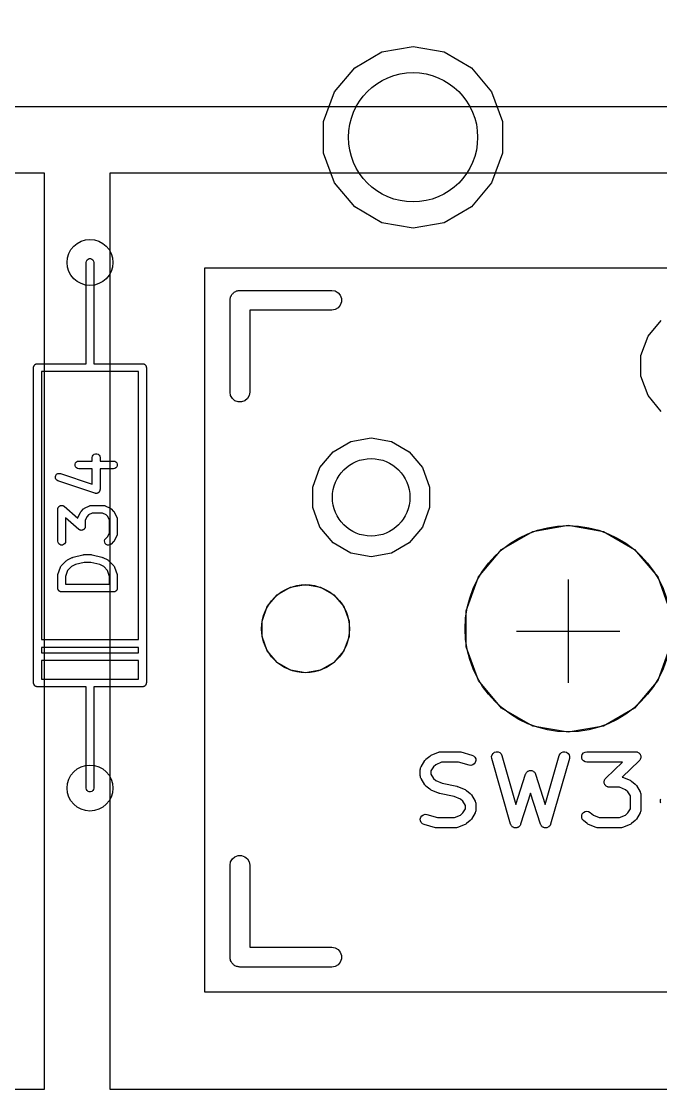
# Model space of a CAD drawing. Header units: millimetres. Extents: x 71 to 299, y 93 to 256.
# Drawn here: x 165.87 to 178.24, y 149.87 to 170.52 of the extents above; entities that cross this region are included whole.
import ezdxf

# ---------------------------------------------------------------- set-up
doc = ezdxf.new("R2010")
doc.units = ezdxf.units.MM
for name, color, linetype in [('BLACK', 7, 'Continuous'), ('PCB', 4, 'Continuous'), ('PCB_参照', 4, 'Continuous'), ('プレート', 6, 'Continuous'), ('物理キー', 7, 'Continuous'), ('裏面', 3, 'Continuous')]:
    doc.layers.add(name, color=color, linetype=linetype)

# ---------------------------------------------------------------- blocks, each defined once
blk = doc.blocks.new('PCB詳細')
at = {"layer": 'BLACK'}
for p, q in [((108.121, -87.1543), (108.649, -86.8493)), ((108.649, -86.8493), (109.25, -86.7433)), ((109.25, -86.7433), (109.851, -86.8493)), ((109.851, -86.8493), (110.379, -87.1543)), ((107.729, -87.6217), (108.121, -87.1543)), ((110.379, -87.1543), (110.771, -87.6217)), ((107.52, -88.195), (107.729, -87.6217)), ((110.771, -87.6217), (110.98, -88.195)), ((107.52, -88.805), (107.52, -88.195)), ((110.98, -88.195), (110.98, -88.805)), ((107.729, -89.3783), (107.52, -88.805)), ((110.98, -88.805), (110.771, -89.3783)), ((108.121, -89.8457), (107.729, -89.3783)), ((110.771, -89.3783), (110.379, -89.8457)), ((108.649, -90.1507), (108.121, -89.8457)), ((110.379, -89.8457), (109.851, -90.1507)), ((109.25, -90.2567), (108.649, -90.1507)), ((109.851, -90.1507), (109.25, -90.2567)), ((102.943, -90.8718), (102.962, -90.855)), ((102.962, -90.855), (102.987, -90.8461)), ((102.987, -90.8461), (103.013, -90.8461)), ((103.013, -90.8461), (103.037, -90.855)), ((103.037, -90.855), (103.057, -90.8718)), ((102.925, -90.92), (102.93, -90.8943)), ((102.925, -92.19), (102.925, -90.92)), ((102.93, -90.8943), (102.943, -90.8718)), ((103.057, -90.8718), (103.07, -90.8943)), ((103.07, -90.8943), (103.075, -90.92)), ((103.075, -90.92), (103.075, -92.19)), ((105.805, -91.485), (105.82, -91.4793)), ((105.82, -91.4793), (105.835, -91.471)), ((105.835, -91.471), (105.851, -91.4681)), ((105.851, -91.4681), (105.867, -91.4624)), ((105.867, -91.4624), (105.884, -91.4624)), ((105.884, -91.4624), (105.9, -91.4595)), ((105.9, -91.4595), (107.678, -91.4595)), ((107.678, -91.4595), (107.743, -91.471)), ((107.743, -91.471), (107.8, -91.5041)), ((105.709, -91.65), (105.712, -91.6336)), ((105.709, -93.428), (105.709, -91.65)), ((105.712, -91.6169), (105.718, -91.6013)), ((105.712, -91.6336), (105.712, -91.6169)), ((105.718, -91.6013), (105.721, -91.5848)), ((105.721, -91.5848), (105.729, -91.5704)), ((105.729, -91.5704), (105.735, -91.5547)), ((105.735, -91.5547), (105.746, -91.542)), ((105.746, -91.542), (105.754, -91.5275)), ((105.754, -91.5275), (105.767, -91.5168)), ((105.767, -91.5168), (105.778, -91.5041)), ((105.778, -91.5041), (105.792, -91.4957)), ((105.792, -91.4957), (105.805, -91.485)), ((107.8, -91.5041), (107.843, -91.5547)), ((107.843, -91.5547), (107.866, -91.6169)), ((107.866, -91.6831), (107.843, -91.7452)), ((107.866, -91.6169), (107.866, -91.6831)), ((107.678, -91.8405), (106.09, -91.8405)), ((106.09, -91.8405), (106.09, -93.428)), ((107.743, -91.829), (107.678, -91.8405)), ((107.8, -91.7959), (107.743, -91.829)), ((107.843, -91.7452), (107.8, -91.7959)), ((113.796, -92.3463), (114.052, -92.0411)), ((102.925, -92.877), (102.925, -92.19)), ((103.075, -92.19), (103.075, -92.877)), ((113.66, -92.7208), (113.796, -92.3463)), ((113.66, -93.1192), (113.66, -92.7208)), ((101.912, -92.9328), (101.914, -92.9263)), ((101.914, -92.9263), (101.917, -92.9207)), ((101.917, -92.9207), (101.919, -92.9145)), ((101.919, -92.9145), (101.923, -92.9095)), ((101.923, -92.9095), (101.927, -92.9038)), ((101.927, -92.9038), (101.932, -92.8996)), ((101.932, -92.8996), (101.936, -92.8945)), ((101.936, -92.8945), (101.941, -92.8913)), ((101.941, -92.8913), (101.947, -92.887)), ((101.947, -92.887), (101.953, -92.8848)), ((101.953, -92.8848), (101.958, -92.8815)), ((101.958, -92.8815), (101.965, -92.8804)), ((101.965, -92.8804), (101.971, -92.8781)), ((101.971, -92.8781), (101.978, -92.8781)), ((101.978, -92.8781), (101.984, -92.877)), ((101.984, -92.877), (102.925, -92.877)), ((103.075, -92.877), (104.016, -92.877)), ((104.016, -92.877), (104.022, -92.8781)), ((104.022, -92.8781), (104.029, -92.8781)), ((104.029, -92.8781), (104.035, -92.8804)), ((104.035, -92.8804), (104.042, -92.8815)), ((104.042, -92.8815), (104.047, -92.8848)), ((104.047, -92.8848), (104.053, -92.887)), ((104.053, -92.887), (104.059, -92.8913)), ((104.059, -92.8913), (104.064, -92.8945)), ((104.064, -92.8945), (104.068, -92.8996)), ((104.068, -92.8996), (104.073, -92.9038)), ((104.073, -92.9038), (104.077, -92.9095)), ((104.077, -92.9095), (104.081, -92.9145)), ((104.081, -92.9145), (104.083, -92.9207)), ((104.083, -92.9207), (104.086, -92.9263)), ((104.086, -92.9263), (104.088, -92.9328)), ((101.909, -92.952), (101.91, -92.9455)), ((101.909, -99.048), (101.909, -92.952)), ((101.91, -92.939), (101.912, -92.9328)), ((101.91, -92.9455), (101.91, -92.939)), ((103, -93.027), (102.059, -93.027)), ((102.059, -93.027), (102.059, -98.211)), ((103.941, -93.027), (103, -93.027)), ((103.941, -98.211), (103.941, -93.027)), ((104.088, -92.9328), (104.09, -92.939)), ((104.09, -92.939), (104.09, -92.9455)), ((104.09, -92.9455), (104.091, -92.952)), ((104.091, -92.952), (104.091, -99.048)), ((113.796, -93.4937), (113.66, -93.1192)), ((105.721, -93.4932), (105.709, -93.428)), ((105.754, -93.5505), (105.721, -93.4932)), ((106.079, -93.4932), (106.046, -93.5505)), ((106.09, -93.428), (106.079, -93.4932)), ((114.052, -93.7989), (113.796, -93.4937)), ((105.805, -93.593), (105.754, -93.5505)), ((105.867, -93.6156), (105.805, -93.593)), ((105.933, -93.6156), (105.867, -93.6156)), ((105.995, -93.593), (105.933, -93.6156)), ((106.046, -93.5505), (105.995, -93.593)), ((108.048, -94.3818), (108.44, -94.3126)), ((108.44, -94.3126), (108.832, -94.3818)), ((107.446, -94.8863), (107.702, -94.5811)), ((107.702, -94.5811), (108.048, -94.3818)), ((108.832, -94.3818), (109.178, -94.5811)), ((109.178, -94.5811), (109.434, -94.8863)), ((102.721, -94.7958), (102.738, -94.7759)), ((102.738, -94.7759), (102.76, -94.7629)), ((102.76, -94.7629), (102.786, -94.7583)), ((102.786, -94.7583), (103.044, -94.7583)), ((103.044, -94.6905), (103.049, -94.6648)), ((103.044, -94.7583), (103.044, -94.6905)), ((103.049, -94.6648), (103.062, -94.6423)), ((103.062, -94.6423), (103.082, -94.6255)), ((103.082, -94.6255), (103.106, -94.6166)), ((103.106, -94.6166), (103.132, -94.6166)), ((103.132, -94.6166), (103.157, -94.6255)), ((103.157, -94.6255), (103.177, -94.6423)), ((103.177, -94.6423), (103.19, -94.6648)), ((103.19, -94.6648), (103.194, -94.6905)), ((103.194, -94.6905), (103.194, -94.7583)), ((103.194, -94.7583), (103.452, -94.7583)), ((103.452, -94.7583), (103.478, -94.7629)), ((103.478, -94.7629), (103.501, -94.7759)), ((103.501, -94.7759), (103.517, -94.7958)), ((102.712, -94.8203), (102.721, -94.7958)), ((102.712, -94.8464), (102.712, -94.8203)), ((102.721, -94.8708), (102.712, -94.8464)), ((102.738, -94.8908), (102.721, -94.8708)), ((102.76, -94.9038), (102.738, -94.8908)), ((102.786, -94.9083), (102.76, -94.9038)), ((103.044, -94.9083), (102.786, -94.9083)), ((103.044, -95.2055), (103.044, -94.9083)), ((103.452, -94.9083), (103.194, -94.9083)), ((103.194, -94.9083), (103.194, -95.3095)), ((103.478, -94.9038), (103.452, -94.9083)), ((103.501, -94.8908), (103.478, -94.9038)), ((103.517, -94.8708), (103.501, -94.8908)), ((103.517, -94.7958), (103.526, -94.8203)), ((103.526, -94.8464), (103.517, -94.8708)), ((103.526, -94.8203), (103.526, -94.8464)), ((107.31, -95.2608), (107.446, -94.8863)), ((109.434, -94.8863), (109.57, -95.2608)), ((102.331, -95.0604), (102.339, -95.0357)), ((102.331, -95.0865), (102.331, -95.0604)), ((102.341, -95.1107), (102.331, -95.0865)), ((102.339, -95.0357), (102.355, -95.0153)), ((102.358, -95.1302), (102.341, -95.1107)), ((102.355, -95.0153), (102.377, -95.0017)), ((102.381, -95.1426), (102.358, -95.1302)), ((102.377, -95.0017), (102.403, -94.9965)), ((103.095, -95.3807), (102.381, -95.1426)), ((102.403, -94.9965), (102.428, -95.0003)), ((102.428, -95.0003), (103.044, -95.2055)), ((103.101, -95.3815), (103.095, -95.3807)), ((103.106, -95.3834), (103.101, -95.3815)), ((103.114, -95.3834), (103.106, -95.3834)), ((103.121, -95.3845), (103.114, -95.3834)), ((103.127, -95.3834), (103.121, -95.3845)), ((103.132, -95.3834), (103.127, -95.3834)), ((103.139, -95.3808), (103.132, -95.3834)), ((103.147, -95.3793), (103.139, -95.3808)), ((103.151, -95.3764), (103.147, -95.3793)), ((103.157, -95.3745), (103.151, -95.3764)), ((103.162, -95.3696), (103.157, -95.3745)), ((103.169, -95.3656), (103.162, -95.3696)), ((103.172, -95.3613), (103.169, -95.3656)), ((103.177, -95.3577), (103.172, -95.3613)), ((103.18, -95.3512), (103.177, -95.3577)), ((103.185, -95.3452), (103.18, -95.3512)), ((103.187, -95.34), (103.185, -95.3452)), ((103.19, -95.3352), (103.187, -95.34)), ((103.191, -95.3277), (103.19, -95.3352)), ((103.193, -95.3205), (103.191, -95.3277)), ((103.194, -95.3095), (103.193, -95.315)), ((103.193, -95.315), (103.193, -95.3205)), ((107.31, -95.6592), (107.31, -95.2608)), ((109.57, -95.2608), (109.57, -95.6592)), ((102.377, -95.6905), (102.379, -95.6833)), ((102.377, -96.3095), (102.377, -95.6905)), ((102.379, -95.6759), (102.381, -95.6705)), ((102.379, -95.6833), (102.379, -95.6759)), ((102.381, -95.6705), (102.382, -95.6648)), ((102.382, -95.6648), (102.386, -95.6585)), ((102.386, -95.6585), (102.388, -95.6516)), ((102.388, -95.6516), (102.392, -95.6473)), ((102.392, -95.6473), (102.395, -95.6423)), ((102.395, -95.6423), (102.401, -95.6376)), ((102.401, -95.6376), (102.405, -95.632)), ((102.405, -95.632), (102.41, -95.6292)), ((102.41, -95.6292), (102.415, -95.6255)), ((102.415, -95.6255), (102.422, -95.623)), ((102.422, -95.623), (102.428, -95.6195)), ((102.428, -95.6195), (102.434, -95.6186)), ((102.434, -95.6186), (102.439, -95.6166)), ((102.439, -95.6166), (102.447, -95.6166)), ((102.447, -95.6166), (102.454, -95.6155)), ((102.454, -95.6155), (102.46, -95.6166)), ((102.46, -95.6166), (102.465, -95.6166)), ((102.465, -95.6166), (102.472, -95.6191)), ((102.472, -95.6191), (102.479, -95.6205)), ((102.479, -95.6205), (102.484, -95.6235)), ((102.484, -95.6235), (102.49, -95.6255)), ((102.49, -95.6255), (102.495, -95.6302)), ((102.495, -95.6302), (102.502, -95.634)), ((102.502, -95.634), (102.762, -95.8615)), ((102.766, -95.8474), (102.814, -95.7522)), ((102.814, -95.7522), (102.821, -95.7425)), ((102.821, -95.7425), (102.828, -95.7327)), ((102.828, -95.7327), (102.876, -95.6851)), ((102.876, -95.6851), (102.885, -95.6782)), ((102.885, -95.6782), (102.895, -95.671)), ((102.895, -95.671), (102.99, -95.6234)), ((102.973, -95.7997), (102.943, -95.8301)), ((103.042, -95.7655), (102.973, -95.7997)), ((102.99, -95.6234), (102.994, -95.6222)), ((102.994, -95.6222), (102.998, -95.62)), ((102.998, -95.62), (103.007, -95.6185)), ((103.007, -95.6185), (103.015, -95.616)), ((103.015, -95.616), (103.02, -95.6162)), ((103.02, -95.6162), (103.024, -95.6155)), ((103.024, -95.6155), (103.262, -95.6155)), ((103.244, -95.7655), (103.042, -95.7655)), ((103.313, -95.7997), (103.244, -95.7655)), ((103.262, -95.6155), (103.266, -95.6162)), ((103.266, -95.6162), (103.27, -95.616)), ((103.27, -95.616), (103.279, -95.6185)), ((103.279, -95.6185), (103.288, -95.62)), ((103.288, -95.62), (103.291, -95.6222)), ((103.291, -95.6222), (103.295, -95.6234)), ((103.295, -95.6234), (103.391, -95.671)), ((103.343, -95.8301), (103.313, -95.7997)), ((103.391, -95.671), (103.4, -95.6782)), ((103.4, -95.6782), (103.41, -95.6851)), ((103.41, -95.6851), (103.458, -95.7327)), ((103.458, -95.7327), (103.465, -95.7425)), ((103.465, -95.7425), (103.472, -95.7522)), ((103.472, -95.7522), (103.519, -95.8474)), ((107.446, -96.0337), (107.31, -95.6592)), ((109.57, -95.6592), (109.434, -96.0337)), ((102.784, -96.0803), (102.527, -95.8558)), ((102.527, -95.8558), (102.527, -96.3095)), ((102.762, -95.8615), (102.763, -95.8553)), ((102.763, -95.8553), (102.765, -95.8516)), ((102.765, -95.8516), (102.766, -95.8474)), ((102.908, -96.0238), (102.907, -96.031)), ((102.943, -95.8301), (102.908, -95.8987)), ((102.908, -95.8987), (102.908, -96.0238)), ((103.377, -95.8987), (103.343, -95.8301)), ((103.377, -96.149), (103.377, -95.8987)), ((103.519, -95.8474), (103.521, -95.8516)), ((103.521, -95.8516), (103.523, -95.8553)), ((103.523, -95.8553), (103.524, -95.864)), ((103.524, -95.864), (103.527, -95.8724)), ((103.527, -95.8724), (103.527, -95.8767)), ((103.527, -95.8767), (103.527, -95.881)), ((103.527, -95.881), (103.527, -96.1667)), ((111.565, -96.1192), (112.25, -95.9985)), ((112.25, -95.9985), (112.935, -96.1192)), ((102.79, -96.084), (102.784, -96.0803)), ((102.796, -96.0888), (102.79, -96.084)), ((102.801, -96.0907), (102.796, -96.0888)), ((102.806, -96.0937), (102.801, -96.0907)), ((102.813, -96.0952), (102.806, -96.0937)), ((102.82, -96.0977), (102.813, -96.0952)), ((102.826, -96.0977), (102.82, -96.0977)), ((102.832, -96.0988), (102.826, -96.0977)), ((102.839, -96.0977), (102.832, -96.0988)), ((102.846, -96.0977), (102.839, -96.0977)), ((102.852, -96.0957), (102.846, -96.0977)), ((102.858, -96.0948), (102.852, -96.0957)), ((102.864, -96.0913), (102.858, -96.0948)), ((102.871, -96.0888), (102.864, -96.0913)), ((102.875, -96.085), (102.871, -96.0888)), ((102.88, -96.0823), (102.875, -96.085)), ((102.885, -96.0767), (102.88, -96.0823)), ((102.891, -96.072), (102.885, -96.0767)), ((102.894, -96.067), (102.891, -96.072)), ((102.897, -96.0626), (102.894, -96.067)), ((102.9, -96.0558), (102.897, -96.0626)), ((102.904, -96.0495), (102.9, -96.0558)), ((102.905, -96.0438), (102.904, -96.0495)), ((102.907, -96.0384), (102.905, -96.0438)), ((102.907, -96.031), (102.907, -96.0384)), ((103.304, -96.2565), (103.343, -96.2175)), ((103.343, -96.2175), (103.377, -96.149)), ((103.519, -96.2002), (103.472, -96.2954)), ((103.521, -96.1961), (103.519, -96.2002)), ((103.523, -96.1923), (103.521, -96.1961)), ((103.524, -96.1837), (103.523, -96.1923)), ((103.527, -96.1752), (103.524, -96.1837)), ((103.527, -96.1667), (103.527, -96.1709)), ((103.527, -96.1709), (103.527, -96.1752)), ((107.702, -96.3389), (107.446, -96.0337)), ((109.434, -96.0337), (109.178, -96.3389)), ((110.963, -96.4667), (111.565, -96.1192)), ((112.935, -96.1192), (113.537, -96.4667)), ((102.382, -96.3352), (102.377, -96.3095)), ((102.395, -96.3577), (102.382, -96.3352)), ((102.415, -96.3745), (102.395, -96.3577)), ((102.439, -96.3834), (102.415, -96.3745)), ((102.465, -96.3834), (102.439, -96.3834)), ((102.49, -96.3745), (102.465, -96.3834)), ((102.51, -96.3577), (102.49, -96.3745)), ((102.523, -96.3352), (102.51, -96.3577)), ((102.527, -96.3095), (102.523, -96.3352)), ((103.282, -96.303), (103.289, -96.2778)), ((103.285, -96.3289), (103.282, -96.303)), ((103.296, -96.3525), (103.285, -96.3289)), ((103.289, -96.2778), (103.304, -96.2565)), ((103.314, -96.371), (103.296, -96.3525)), ((103.338, -96.382), (103.314, -96.371)), ((103.364, -96.3842), (103.338, -96.382)), ((103.389, -96.3775), (103.364, -96.3842)), ((103.41, -96.3626), (103.389, -96.3775)), ((103.458, -96.3149), (103.41, -96.3626)), ((103.465, -96.3051), (103.458, -96.3149)), ((103.472, -96.2954), (103.465, -96.3051)), ((108.048, -96.5382), (107.702, -96.3389)), ((109.178, -96.3389), (108.832, -96.5382)), ((102.562, -96.671), (102.657, -96.6234)), ((102.657, -96.6234), (102.665, -96.6211)), ((102.665, -96.6211), (102.672, -96.6177)), ((102.672, -96.6177), (102.863, -96.5701)), ((102.863, -96.5701), (102.872, -96.5694)), ((102.872, -96.5694), (102.881, -96.5679)), ((102.881, -96.5679), (103.024, -96.5679)), ((103.024, -96.5679), (103.033, -96.5694)), ((103.033, -96.5694), (103.042, -96.5701)), ((103.042, -96.5701), (103.232, -96.6177)), ((103.232, -96.6177), (103.24, -96.6211)), ((103.24, -96.6211), (103.248, -96.6234)), ((103.248, -96.6234), (103.343, -96.671)), ((108.44, -96.6074), (108.048, -96.5382)), ((108.832, -96.5382), (108.44, -96.6074)), ((110.517, -96.9992), (110.963, -96.4667)), ((113.537, -96.4667), (113.983, -96.9992)), ((102.381, -96.9525), (102.429, -96.8096)), ((102.429, -96.8096), (102.431, -96.8058)), ((102.431, -96.8058), (102.432, -96.8016)), ((102.432, -96.8016), (102.437, -96.7944)), ((102.437, -96.7944), (102.441, -96.7867)), ((102.441, -96.7867), (102.444, -96.7838)), ((102.444, -96.7838), (102.447, -96.7803)), ((102.447, -96.7803), (102.542, -96.6851)), ((102.542, -96.6851), (102.552, -96.6782)), ((102.552, -96.6782), (102.562, -96.671)), ((102.64, -96.7997), (102.566, -96.8738)), ((102.717, -96.7612), (102.64, -96.7997)), ((102.89, -96.7179), (102.717, -96.7612)), ((103.015, -96.7179), (102.89, -96.7179)), ((103.188, -96.7612), (103.015, -96.7179)), ((103.265, -96.7997), (103.188, -96.7612)), ((103.339, -96.8738), (103.265, -96.7997)), ((103.343, -96.671), (103.353, -96.6782)), ((103.353, -96.6782), (103.363, -96.6851)), ((103.363, -96.6851), (103.458, -96.7803)), ((103.458, -96.7803), (103.46, -96.7838)), ((103.46, -96.7838), (103.464, -96.7867)), ((103.464, -96.7867), (103.468, -96.7944)), ((103.468, -96.7944), (103.473, -96.8016)), ((103.473, -96.8016), (103.474, -96.8058)), ((103.474, -96.8058), (103.476, -96.8096)), ((103.476, -96.8096), (103.524, -96.9525)), ((102.377, -96.9762), (102.379, -96.9643)), ((102.377, -97.2143), (102.377, -96.9762)), ((102.379, -96.9643), (102.381, -96.9525)), ((102.566, -96.8738), (102.527, -96.9884)), ((102.527, -96.9884), (102.527, -97.1393)), ((103.377, -96.9884), (103.339, -96.8738)), ((103.377, -97.1393), (103.377, -96.9884)), ((103.524, -96.9525), (103.525, -96.9643)), ((103.525, -96.9643), (103.527, -96.9762)), ((103.527, -96.9762), (103.527, -97.2143)), ((110.279, -97.6524), (110.517, -96.9992)), ((113.983, -96.9992), (114.221, -97.6524)), ((102.379, -97.2207), (102.377, -97.2143)), ((102.379, -97.2273), (102.379, -97.2207)), ((102.381, -97.2335), (102.379, -97.2273)), ((102.382, -97.2399), (102.381, -97.2335)), ((102.385, -97.2456), (102.382, -97.2399)), ((102.387, -97.2518), (102.385, -97.2456)), ((102.392, -97.2568), (102.387, -97.2518)), ((102.395, -97.2625), (102.392, -97.2568)), ((102.4, -97.2667), (102.395, -97.2625)), ((102.527, -97.1393), (103.377, -97.1393)), ((103.51, -97.2625), (103.505, -97.2667)), ((103.513, -97.2568), (103.51, -97.2625)), ((103.517, -97.2518), (103.513, -97.2568)), ((103.52, -97.2456), (103.517, -97.2518)), ((103.523, -97.2399), (103.52, -97.2456)), ((103.524, -97.2335), (103.523, -97.2399)), ((103.526, -97.2273), (103.524, -97.2335)), ((103.527, -97.2143), (103.526, -97.2207)), ((103.526, -97.2207), (103.526, -97.2273)), ((106.621, -97.3457), (106.878, -97.1974)), ((106.878, -97.1974), (107.17, -97.1458)), ((107.17, -97.1458), (107.462, -97.1974)), ((107.462, -97.1974), (107.719, -97.3457)), ((102.404, -97.2717), (102.4, -97.2667)), ((102.41, -97.275), (102.404, -97.2717)), ((102.415, -97.2792), (102.41, -97.275)), ((102.421, -97.2815), (102.415, -97.2792)), ((102.427, -97.2848), (102.421, -97.2815)), ((102.433, -97.2859), (102.427, -97.2848)), ((102.439, -97.2881), (102.433, -97.2859)), ((102.446, -97.2881), (102.439, -97.2881)), ((102.452, -97.2893), (102.446, -97.2881)), ((103.452, -97.2893), (102.452, -97.2893)), ((103.459, -97.2881), (103.452, -97.2893)), ((103.465, -97.2881), (103.459, -97.2881)), ((103.472, -97.2859), (103.465, -97.2881)), ((103.478, -97.2848), (103.472, -97.2859)), ((103.484, -97.2815), (103.478, -97.2848)), ((103.49, -97.2792), (103.484, -97.2815)), ((103.495, -97.275), (103.49, -97.2792)), ((103.501, -97.2717), (103.495, -97.275)), ((103.505, -97.2667), (103.501, -97.2717)), ((106.43, -97.5729), (106.621, -97.3457)), ((107.719, -97.3457), (107.91, -97.5729)), ((106.329, -97.8517), (106.43, -97.5729)), ((107.91, -97.5729), (108.011, -97.8517)), ((110.279, -98.3476), (110.279, -97.6524)), ((106.329, -98.1483), (106.329, -97.8517)), ((108.011, -97.8517), (108.011, -98.1483)), ((102.059, -98.211), (103.941, -98.211)), ((106.43, -98.4271), (106.329, -98.1483)), ((108.011, -98.1483), (107.91, -98.4271)), ((102.059, -98.361), (102.059, -98.465)), ((103.941, -98.361), (102.059, -98.361)), ((102.059, -98.465), (103.941, -98.465)), ((103.941, -98.465), (103.941, -98.361)), ((106.621, -98.6543), (106.43, -98.4271)), ((107.91, -98.4271), (107.719, -98.6543)), ((110.517, -99.0008), (110.279, -98.3476)), ((114.221, -98.3476), (113.983, -99.0008)), ((103.941, -98.615), (102.059, -98.615)), ((102.059, -98.615), (102.059, -98.973)), ((103.941, -98.973), (103.941, -98.615)), ((106.878, -98.8026), (106.621, -98.6543)), ((107.719, -98.6543), (107.462, -98.8026)), ((107.17, -98.8541), (106.878, -98.8026)), ((107.462, -98.8026), (107.17, -98.8541)), ((101.91, -99.0545), (101.909, -99.048)), ((101.91, -99.061), (101.91, -99.0545)), ((101.912, -99.0672), (101.91, -99.061)), ((101.914, -99.0737), (101.912, -99.0672)), ((101.917, -99.0793), (101.914, -99.0737)), ((101.919, -99.0855), (101.917, -99.0793)), ((101.923, -99.0905), (101.919, -99.0855)), ((101.927, -99.0962), (101.923, -99.0905)), ((101.932, -99.1004), (101.927, -99.0962)), ((101.936, -99.1055), (101.932, -99.1004)), ((101.941, -99.1087), (101.936, -99.1055)), ((101.947, -99.113), (101.941, -99.1087)), ((101.953, -99.1152), (101.947, -99.113)), ((101.958, -99.1185), (101.953, -99.1152)), ((101.965, -99.1196), (101.958, -99.1185)), ((101.971, -99.1219), (101.965, -99.1196)), ((101.978, -99.1219), (101.971, -99.1219)), ((101.984, -99.123), (101.978, -99.1219)), ((102.925, -99.123), (101.984, -99.123)), ((102.059, -98.973), (103, -98.973)), ((102.925, -99.81), (102.925, -99.123)), ((103, -98.973), (103.941, -98.973)), ((104.016, -99.123), (103.075, -99.123)), ((103.075, -99.123), (103.075, -99.81)), ((104.022, -99.1219), (104.016, -99.123)), ((104.029, -99.1219), (104.022, -99.1219)), ((104.035, -99.1196), (104.029, -99.1219)), ((104.042, -99.1185), (104.035, -99.1196)), ((104.047, -99.1152), (104.042, -99.1185)), ((104.053, -99.113), (104.047, -99.1152)), ((104.059, -99.1087), (104.053, -99.113)), ((104.064, -99.1055), (104.059, -99.1087)), ((104.068, -99.1004), (104.064, -99.1055)), ((104.073, -99.0962), (104.068, -99.1004)), ((104.077, -99.0905), (104.073, -99.0962)), ((104.081, -99.0855), (104.077, -99.0905)), ((104.083, -99.0793), (104.081, -99.0855)), ((104.086, -99.0737), (104.083, -99.0793)), ((104.088, -99.0672), (104.086, -99.0737)), ((104.09, -99.061), (104.088, -99.0672)), ((104.091, -99.048), (104.09, -99.0545)), ((104.09, -99.0545), (104.09, -99.061)), ((110.963, -99.5332), (110.517, -99.0008)), ((113.983, -99.0008), (113.537, -99.5332)), ((111.565, -99.8808), (110.963, -99.5332)), ((113.537, -99.5332), (112.935, -99.8808)), ((102.925, -101.08), (102.925, -99.81)), ((103.075, -99.81), (103.075, -101.08)), ((112.25, -100.002), (111.565, -99.8808)), ((112.935, -99.8808), (112.25, -100.002)), ((109.405, -100.669), (109.478, -100.548)), ((109.478, -100.548), (109.489, -100.535)), ((109.489, -100.535), (109.5, -100.522)), ((109.5, -100.522), (109.572, -100.462)), ((109.572, -100.462), (109.586, -100.454)), ((109.586, -100.454), (109.598, -100.446)), ((109.598, -100.446), (109.743, -100.386)), ((109.743, -100.386), (109.746, -100.385)), ((109.746, -100.385), (109.748, -100.384)), ((109.748, -100.384), (109.763, -100.381)), ((109.763, -100.381), (109.778, -100.378)), ((109.778, -100.378), (109.78, -100.378)), ((109.78, -100.378), (109.783, -100.378)), ((109.783, -100.378), (110.145, -100.378)), ((110.145, -100.378), (110.159, -100.38)), ((110.159, -100.38), (110.173, -100.382)), ((110.173, -100.382), (110.39, -100.442)), ((110.39, -100.442), (110.422, -100.457)), ((110.422, -100.457), (110.447, -100.482)), ((110.447, -100.482), (110.462, -100.515)), ((110.464, -100.55), (110.455, -100.584)), ((110.462, -100.515), (110.464, -100.55)), ((110.77, -100.472), (110.778, -100.438)), ((110.773, -100.507), (110.77, -100.472)), ((111.136, -101.777), (110.773, -100.507)), ((110.778, -100.438), (110.798, -100.409)), ((110.798, -100.409), (110.827, -100.388)), ((110.827, -100.388), (110.861, -100.378)), ((110.861, -100.378), (110.896, -100.381)), ((110.896, -100.381), (110.928, -100.395)), ((110.928, -100.395), (110.953, -100.42)), ((110.953, -100.42), (110.969, -100.452)), ((110.969, -100.452), (111.24, -101.399)), ((111.809, -101.399), (112.08, -100.452)), ((112.275, -100.507), (111.912, -101.777)), ((112.08, -100.452), (112.095, -100.42)), ((112.095, -100.42), (112.121, -100.395)), ((112.121, -100.395), (112.153, -100.381)), ((112.153, -100.381), (112.188, -100.378)), ((112.188, -100.378), (112.222, -100.388)), ((112.222, -100.388), (112.25, -100.409)), ((112.25, -100.409), (112.27, -100.438)), ((112.27, -100.438), (112.279, -100.472)), ((112.279, -100.472), (112.275, -100.507)), ((112.513, -100.462), (112.525, -100.429)), ((112.513, -100.497), (112.513, -100.462)), ((112.525, -100.53), (112.513, -100.497)), ((112.525, -100.429), (112.548, -100.402)), ((112.548, -100.557), (112.525, -100.53)), ((112.548, -100.402), (112.578, -100.384)), ((112.578, -100.575), (112.548, -100.557)), ((112.578, -100.384), (112.613, -100.378)), ((112.613, -100.378), (113.556, -100.378)), ((113.626, -100.553), (113.297, -100.867)), ((113.556, -100.378), (113.571, -100.38)), ((113.571, -100.38), (113.585, -100.382)), ((113.585, -100.382), (113.588, -100.383)), ((113.588, -100.383), (113.591, -100.384)), ((113.591, -100.384), (113.604, -100.391)), ((113.604, -100.391), (113.617, -100.398)), ((113.617, -100.398), (113.619, -100.4)), ((113.619, -100.4), (113.622, -100.402)), ((113.622, -100.402), (113.631, -100.413)), ((113.635, -100.541), (113.626, -100.553)), ((113.631, -100.413), (113.641, -100.423)), ((113.644, -100.53), (113.635, -100.541)), ((113.641, -100.423), (113.642, -100.426)), ((113.642, -100.426), (113.644, -100.429)), ((113.644, -100.429), (113.649, -100.442)), ((113.645, -100.527), (113.644, -100.53)), ((113.647, -100.525), (113.645, -100.527)), ((113.651, -100.511), (113.647, -100.525)), ((113.649, -100.442), (113.655, -100.456)), ((113.656, -100.497), (113.651, -100.511)), ((113.655, -100.456), (113.655, -100.459)), ((113.655, -100.459), (113.656, -100.462)), ((113.656, -100.462), (113.656, -100.476)), ((113.656, -100.476), (113.657, -100.491)), ((113.657, -100.491), (113.656, -100.494)), ((113.656, -100.494), (113.656, -100.497)), ((109.391, -100.721), (109.392, -100.712)), ((109.391, -100.842), (109.391, -100.721)), ((109.392, -100.712), (109.393, -100.702)), ((109.393, -100.702), (109.395, -100.695)), ((109.395, -100.695), (109.397, -100.687)), ((109.397, -100.687), (109.402, -100.678)), ((109.402, -100.678), (109.405, -100.669)), ((109.643, -100.668), (109.594, -100.75)), ((109.594, -100.75), (109.594, -100.814)), ((109.691, -100.628), (109.643, -100.668)), ((109.803, -100.581), (109.691, -100.628)), ((110.132, -100.581), (109.803, -100.581)), ((110.336, -100.638), (110.132, -100.581)), ((110.371, -100.641), (110.336, -100.638)), ((110.405, -100.632), (110.371, -100.641)), ((110.434, -100.612), (110.405, -100.632)), ((110.455, -100.584), (110.434, -100.612)), ((111.447, -100.777), (111.449, -100.774)), ((111.449, -100.774), (111.46, -100.766)), ((111.46, -100.766), (111.47, -100.756)), ((111.47, -100.756), (111.474, -100.755)), ((111.474, -100.755), (111.477, -100.752)), ((111.477, -100.752), (111.49, -100.748)), ((111.49, -100.748), (111.503, -100.743)), ((111.503, -100.743), (111.507, -100.743)), ((111.507, -100.743), (111.511, -100.742)), ((111.511, -100.742), (111.524, -100.742)), ((111.524, -100.742), (111.538, -100.742)), ((111.538, -100.742), (111.542, -100.743)), ((111.542, -100.743), (111.546, -100.743)), ((111.546, -100.743), (111.559, -100.748)), ((111.559, -100.748), (111.572, -100.752)), ((111.572, -100.752), (111.575, -100.755)), ((111.575, -100.755), (111.579, -100.756)), ((111.579, -100.756), (111.589, -100.766)), ((111.589, -100.766), (111.599, -100.774)), ((111.599, -100.774), (111.602, -100.777)), ((112.613, -100.581), (112.578, -100.575)), ((113.302, -100.581), (112.613, -100.581)), ((112.978, -100.89), (113.302, -100.581)), ((109.392, -100.852), (109.391, -100.842)), ((109.393, -100.862), (109.392, -100.852)), ((109.395, -100.869), (109.393, -100.862)), ((109.397, -100.877), (109.395, -100.869)), ((109.402, -100.886), (109.397, -100.877)), ((109.405, -100.895), (109.402, -100.886)), ((109.478, -101.016), (109.405, -100.895)), ((109.594, -100.814), (109.643, -100.896)), ((109.643, -100.896), (109.691, -100.936)), ((109.691, -100.936), (109.813, -100.987)), ((111.24, -101.399), (111.428, -100.811)), ((111.428, -100.811), (111.429, -100.808)), ((111.429, -100.808), (111.43, -100.804)), ((111.43, -100.804), (111.438, -100.792)), ((111.438, -100.792), (111.444, -100.78)), ((111.444, -100.78), (111.447, -100.777)), ((111.602, -100.777), (111.605, -100.78)), ((111.605, -100.78), (111.611, -100.792)), ((111.611, -100.792), (111.618, -100.804)), ((111.618, -100.804), (111.619, -100.808)), ((111.619, -100.808), (111.621, -100.811)), ((111.621, -100.811), (111.809, -101.399)), ((112.947, -100.952), (112.948, -100.949)), ((112.948, -100.966), (112.947, -100.952)), ((112.948, -100.946), (112.953, -100.932)), ((112.948, -100.949), (112.948, -100.946)), ((112.948, -100.981), (112.948, -100.966)), ((112.949, -100.984), (112.948, -100.981)), ((112.953, -100.932), (112.957, -100.918)), ((112.957, -100.918), (112.959, -100.916)), ((112.959, -100.916), (112.96, -100.913)), ((112.96, -100.913), (112.97, -100.901)), ((112.97, -100.901), (112.978, -100.89)), ((113.297, -100.867), (113.301, -100.868)), ((113.301, -100.868), (113.303, -100.869)), ((113.303, -100.869), (113.305, -100.87)), ((113.305, -100.87), (113.45, -100.93)), ((113.45, -100.93), (113.463, -100.938)), ((113.463, -100.938), (113.476, -100.946)), ((113.476, -100.946), (113.549, -101.006)), ((102.93, -101.106), (102.925, -101.08)), ((102.943, -101.128), (102.93, -101.106)), ((102.962, -101.145), (102.943, -101.128)), ((102.987, -101.154), (102.962, -101.145)), ((103.013, -101.154), (102.987, -101.154)), ((103.037, -101.145), (103.013, -101.154)), ((103.057, -101.128), (103.037, -101.145)), ((103.07, -101.106), (103.057, -101.128)), ((103.075, -101.08), (103.07, -101.106)), ((109.489, -101.028), (109.478, -101.016)), ((109.5, -101.041), (109.489, -101.028)), ((109.572, -101.102), (109.5, -101.041)), ((109.586, -101.109), (109.572, -101.102)), ((109.598, -101.118), (109.586, -101.109)), ((109.743, -101.178), (109.598, -101.118)), ((109.753, -101.18), (109.743, -101.178)), ((109.762, -101.184), (109.753, -101.18)), ((110.043, -101.242), (109.762, -101.184)), ((109.813, -100.987), (110.094, -101.045)), ((110.094, -101.045), (110.103, -101.049)), ((110.103, -101.049), (110.112, -101.051)), ((110.112, -101.051), (110.257, -101.111)), ((110.257, -101.111), (110.27, -101.12)), ((110.27, -101.12), (110.283, -101.127)), ((110.283, -101.127), (110.356, -101.188)), ((110.356, -101.188), (110.367, -101.201)), ((111.524, -101.176), (111.331, -101.78)), ((111.718, -101.78), (111.524, -101.176)), ((112.95, -100.987), (112.949, -100.984)), ((112.955, -101.001), (112.95, -100.987)), ((112.96, -101.014), (112.955, -101.001)), ((112.962, -101.017), (112.96, -101.014)), ((112.964, -101.02), (112.962, -101.017)), ((112.974, -101.03), (112.964, -101.02)), ((112.983, -101.041), (112.974, -101.03)), ((112.986, -101.043), (112.983, -101.041)), ((112.988, -101.045), (112.986, -101.043)), ((113.001, -101.052), (112.988, -101.045)), ((113.014, -101.059), (113.001, -101.052)), ((113.017, -101.059), (113.014, -101.059)), ((113.02, -101.061), (113.017, -101.059)), ((113.034, -101.062), (113.02, -101.061)), ((113.048, -101.065), (113.034, -101.062)), ((113.246, -101.065), (113.048, -101.065)), ((113.358, -101.112), (113.246, -101.065)), ((113.405, -101.151), (113.358, -101.112)), ((113.455, -101.233), (113.405, -101.151)), ((113.549, -101.006), (113.56, -101.019)), ((113.56, -101.019), (113.571, -101.032)), ((113.571, -101.032), (113.643, -101.153)), ((113.643, -101.153), (113.647, -101.162)), ((113.647, -101.162), (113.652, -101.17)), ((113.652, -101.17), (113.653, -101.178)), ((113.653, -101.178), (113.656, -101.186)), ((113.656, -101.186), (113.656, -101.196)), ((110.165, -101.293), (110.043, -101.242)), ((110.212, -101.333), (110.165, -101.293)), ((110.262, -101.415), (110.212, -101.333)), ((110.367, -101.201), (110.378, -101.213)), ((110.378, -101.213), (110.45, -101.334)), ((110.45, -101.334), (110.454, -101.343)), ((110.454, -101.343), (110.459, -101.352)), ((110.459, -101.352), (110.46, -101.36)), ((110.46, -101.36), (110.463, -101.367)), ((110.463, -101.367), (110.463, -101.377)), ((110.463, -101.377), (110.465, -101.387)), ((110.465, -101.387), (110.465, -101.508)), ((113.455, -101.479), (113.455, -101.233)), ((113.656, -101.196), (113.658, -101.205)), ((113.658, -101.205), (113.658, -101.508)), ((114.035, -101.323), (114.037, -101.316)), ((114.037, -101.333), (114.035, -101.323)), ((114.037, -101.309), (114.04, -101.299)), ((114.037, -101.316), (114.037, -101.309)), ((114.037, -101.344), (114.037, -101.333)), ((114.039, -101.351), (114.037, -101.344)), ((114.04, -101.358), (114.039, -101.351)), ((114.04, -101.299), (114.043, -101.288)), ((114.045, -101.367), (114.04, -101.358)), ((109.421, -101.617), (109.45, -101.597)), ((109.45, -101.597), (109.484, -101.588)), ((109.484, -101.588), (109.519, -101.591)), ((109.519, -101.591), (109.724, -101.648)), ((110.053, -101.648), (110.165, -101.601)), ((110.165, -101.601), (110.212, -101.562)), ((110.212, -101.562), (110.262, -101.479)), ((110.262, -101.479), (110.262, -101.415)), ((110.45, -101.56), (110.378, -101.681)), ((110.454, -101.551), (110.45, -101.56)), ((110.459, -101.542), (110.454, -101.551)), ((110.46, -101.534), (110.459, -101.542)), ((110.463, -101.527), (110.46, -101.534)), ((110.465, -101.508), (110.463, -101.517)), ((110.463, -101.517), (110.463, -101.527)), ((112.513, -101.611), (112.525, -101.578)), ((112.525, -101.578), (112.547, -101.551)), ((112.547, -101.551), (112.578, -101.533)), ((112.578, -101.533), (112.613, -101.527)), ((112.613, -101.527), (112.647, -101.533)), ((112.647, -101.533), (112.678, -101.551)), ((112.678, -101.551), (112.739, -101.601)), ((112.739, -101.601), (112.851, -101.648)), ((113.246, -101.648), (113.358, -101.601)), ((113.358, -101.601), (113.405, -101.562)), ((113.405, -101.562), (113.455, -101.479)), ((113.643, -101.56), (113.571, -101.681)), ((113.647, -101.551), (113.643, -101.56)), ((113.652, -101.542), (113.647, -101.551)), ((113.653, -101.534), (113.652, -101.542)), ((113.656, -101.527), (113.653, -101.534)), ((113.658, -101.508), (113.656, -101.517)), ((113.656, -101.517), (113.656, -101.527)), ((109.391, -101.679), (109.401, -101.645)), ((109.394, -101.714), (109.391, -101.679)), ((109.409, -101.747), (109.394, -101.714)), ((109.401, -101.645), (109.421, -101.617)), ((109.433, -101.772), (109.409, -101.747)), ((109.465, -101.787), (109.433, -101.772)), ((109.683, -101.847), (109.465, -101.787)), ((109.724, -101.648), (110.053, -101.648)), ((110.257, -101.783), (110.112, -101.843)), ((110.27, -101.775), (110.257, -101.783)), ((110.283, -101.767), (110.27, -101.775)), ((110.356, -101.707), (110.283, -101.767)), ((110.367, -101.694), (110.356, -101.707)), ((110.378, -101.681), (110.367, -101.694)), ((111.139, -101.783), (111.136, -101.777)), ((111.14, -101.788), (111.139, -101.783)), ((111.146, -101.798), (111.14, -101.788)), ((111.152, -101.809), (111.146, -101.798)), ((111.156, -101.813), (111.152, -101.809)), ((111.32, -101.801), (111.314, -101.812)), ((111.327, -101.791), (111.32, -101.801)), ((111.328, -101.785), (111.327, -101.791)), ((111.331, -101.78), (111.328, -101.785)), ((111.72, -101.785), (111.718, -101.78)), ((111.722, -101.791), (111.72, -101.785)), ((111.729, -101.801), (111.722, -101.791)), ((111.734, -101.812), (111.729, -101.801)), ((111.897, -101.809), (111.893, -101.813)), ((111.902, -101.798), (111.897, -101.809)), ((111.909, -101.788), (111.902, -101.798)), ((111.91, -101.783), (111.909, -101.788)), ((111.912, -101.777), (111.91, -101.783)), ((112.513, -101.647), (112.513, -101.611)), ((112.525, -101.68), (112.513, -101.647)), ((112.548, -101.707), (112.525, -101.68)), ((112.62, -101.767), (112.548, -101.707)), ((112.634, -101.775), (112.62, -101.767)), ((112.646, -101.783), (112.634, -101.775)), ((112.791, -101.843), (112.646, -101.783)), ((112.851, -101.648), (113.246, -101.648)), ((113.45, -101.783), (113.305, -101.843)), ((113.463, -101.775), (113.45, -101.783)), ((113.476, -101.767), (113.463, -101.775)), ((113.549, -101.707), (113.476, -101.767)), ((113.56, -101.694), (113.549, -101.707)), ((113.571, -101.681), (113.56, -101.694)), ((109.696, -101.849), (109.683, -101.847)), ((109.71, -101.851), (109.696, -101.849)), ((110.073, -101.851), (109.71, -101.851)), ((110.075, -101.851), (110.073, -101.851)), ((110.078, -101.851), (110.075, -101.851)), ((110.092, -101.848), (110.078, -101.851)), ((110.108, -101.845), (110.092, -101.848)), ((110.11, -101.844), (110.108, -101.845)), ((110.112, -101.843), (110.11, -101.844)), ((111.159, -101.818), (111.156, -101.813)), ((111.168, -101.825), (111.159, -101.818)), ((111.177, -101.834), (111.168, -101.825)), ((111.182, -101.836), (111.177, -101.834)), ((111.187, -101.839), (111.182, -101.836)), ((111.198, -101.843), (111.187, -101.839)), ((111.209, -101.848), (111.198, -101.843)), ((111.215, -101.848), (111.209, -101.848)), ((111.22, -101.85), (111.215, -101.848)), ((111.232, -101.85), (111.22, -101.85)), ((111.245, -101.851), (111.232, -101.85)), ((111.25, -101.849), (111.245, -101.851)), ((111.256, -101.849), (111.25, -101.849)), ((111.267, -101.844), (111.256, -101.849)), ((111.278, -101.841), (111.267, -101.844)), ((111.283, -101.838), (111.278, -101.841)), ((111.288, -101.835), (111.283, -101.838)), ((111.297, -101.827), (111.288, -101.835)), ((111.307, -101.82), (111.297, -101.827)), ((111.31, -101.816), (111.307, -101.82)), ((111.314, -101.812), (111.31, -101.816)), ((111.738, -101.816), (111.734, -101.812)), ((111.742, -101.82), (111.738, -101.816)), ((111.751, -101.827), (111.742, -101.82)), ((111.76, -101.835), (111.751, -101.827)), ((111.766, -101.838), (111.76, -101.835)), ((111.77, -101.841), (111.766, -101.838)), ((111.782, -101.844), (111.77, -101.841)), ((111.793, -101.849), (111.782, -101.844)), ((111.799, -101.849), (111.793, -101.849)), ((111.804, -101.851), (111.799, -101.849)), ((111.816, -101.85), (111.804, -101.851)), ((111.828, -101.85), (111.816, -101.85)), ((111.834, -101.848), (111.828, -101.85)), ((111.839, -101.848), (111.834, -101.848)), ((111.85, -101.843), (111.839, -101.848)), ((111.862, -101.839), (111.85, -101.843)), ((111.866, -101.836), (111.862, -101.839)), ((111.871, -101.834), (111.866, -101.836)), ((111.88, -101.825), (111.871, -101.834)), ((111.89, -101.818), (111.88, -101.825)), ((111.893, -101.813), (111.89, -101.818)), ((112.794, -101.844), (112.791, -101.843)), ((112.796, -101.845), (112.794, -101.844)), ((112.811, -101.848), (112.796, -101.845)), ((112.826, -101.851), (112.811, -101.848)), ((112.828, -101.851), (112.826, -101.851)), ((112.831, -101.851), (112.828, -101.851)), ((113.266, -101.851), (112.831, -101.851)), ((113.268, -101.851), (113.266, -101.851)), ((113.271, -101.851), (113.268, -101.851)), ((113.286, -101.848), (113.271, -101.851)), ((113.301, -101.845), (113.286, -101.848)), ((113.303, -101.844), (113.301, -101.845)), ((113.305, -101.843), (113.303, -101.844)), ((105.754, -102.45), (105.805, -102.407)), ((105.805, -102.407), (105.867, -102.384)), ((105.867, -102.384), (105.933, -102.384)), ((105.933, -102.384), (105.995, -102.407)), ((105.995, -102.407), (106.046, -102.45)), ((105.709, -102.572), (105.721, -102.507)), ((105.709, -104.35), (105.709, -102.572)), ((105.721, -102.507), (105.754, -102.45)), ((106.046, -102.45), (106.079, -102.507)), ((106.079, -102.507), (106.09, -102.572)), ((106.09, -102.572), (106.09, -104.159)), ((106.09, -104.159), (107.678, -104.159)), ((107.678, -104.159), (107.743, -104.171)), ((107.743, -104.171), (107.8, -104.204)), ((107.8, -104.204), (107.843, -104.255)), ((107.843, -104.255), (107.866, -104.317)), ((105.712, -104.366), (105.709, -104.35)), ((105.712, -104.383), (105.712, -104.366)), ((105.718, -104.399), (105.712, -104.383)), ((105.721, -104.415), (105.718, -104.399)), ((105.729, -104.43), (105.721, -104.415)), ((105.735, -104.445), (105.729, -104.43)), ((105.746, -104.458), (105.735, -104.445)), ((105.754, -104.472), (105.746, -104.458)), ((105.767, -104.483), (105.754, -104.472)), ((105.778, -104.496), (105.767, -104.483)), ((107.843, -104.445), (107.8, -104.496)), ((107.866, -104.383), (107.843, -104.445)), ((107.866, -104.317), (107.866, -104.383)), ((105.792, -104.504), (105.778, -104.496)), ((105.805, -104.515), (105.792, -104.504)), ((105.82, -104.521), (105.805, -104.515)), ((105.835, -104.529), (105.82, -104.521)), ((105.851, -104.532), (105.835, -104.529)), ((105.867, -104.538), (105.851, -104.532)), ((105.884, -104.538), (105.867, -104.538)), ((105.9, -104.54), (105.884, -104.538)), ((107.678, -104.54), (105.9, -104.54)), ((107.743, -104.529), (107.678, -104.54)), ((107.8, -104.496), (107.743, -104.529))]:
    blk.add_line(p, q, dxfattribs=at)
for centre, radius in [((109.25, -88.5), 1.25), ((103, -90.92), 0.4445), ((108.44, -95.46), 0.7493), ((112.25, -98), 1.9939), ((107.17, -98), 0.8509), ((103, -101.08), 0.4445)]:
    blk.add_circle(centre, radius, dxfattribs=at)
blk = doc.blocks.new('A$C28663')
at = {"layer": 'PCB'}
blk.add_blockref('PCB詳細', (-35.075, 145.925), dxfattribs=at)

msp = doc.modelspace()

# ---------------------------------------------------------------- linework, layer by layer
at = {"layer": 'プレート'}
msp.add_lwpolyline([(169.422, 151.757), (169.422, 165.757), (183.422, 165.757), (183.422, 151.757)], close=True, dxfattribs=at)
msp.add_circle((173.449, 168.282), 1.25, dxfattribs=at)
at = {"layer": '物理キー', "color": 7}
for points in [[(162.838, 186.594), (180.56, 186.594), (180.56, 168.872), (162.838, 168.872), (162.838, 186.594)], [(148.588, 167.594), (166.31, 167.594), (166.31, 149.872), (148.588, 149.872), (148.588, 167.594)], [(167.588, 167.594), (185.31, 167.594), (185.31, 149.872), (167.588, 149.872), (167.588, 167.594)]]:
    msp.add_lwpolyline(points, close=True, dxfattribs=at)
for points in [[(176.449, 159.733), (176.449, 157.733)], [(175.449, 158.733), (177.449, 158.733), (177.449, 158.733), (177.449, 158.733)]]:
    msp.add_lwpolyline(points, dxfattribs=at)
at = {"layer": '裏面'}
msp.add_circle((173.449, 168.282), 1.25, dxfattribs=at)

# ---------------------------------------------------------------- block references
at = {"layer": 'PCB_参照'}
msp.add_blockref('A$C28663', (99.274, 110.857), dxfattribs=at)

doc.saveas('drawing.dxf')
